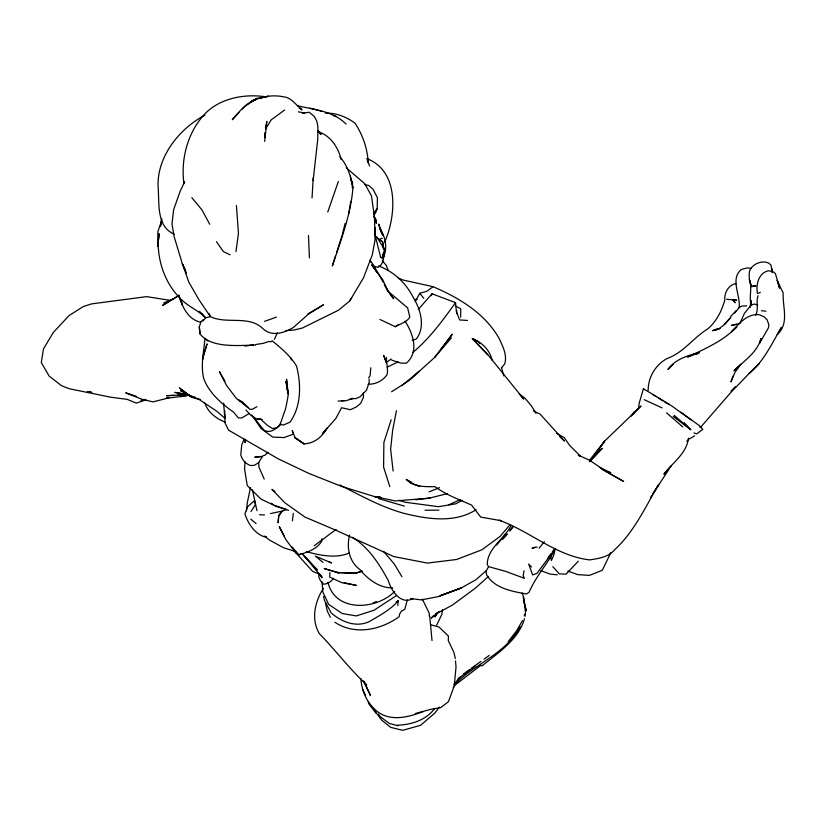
<?xml version="1.0" encoding="UTF-8"?>
<svg xmlns="http://www.w3.org/2000/svg" width="826" height="826" viewBox="0 0 826 826"><rect width="100%" height="100%" fill="white"/><g stroke="black" fill="none" stroke-linecap="round" stroke-linejoin="round"><path stroke-width="1.24" d="M460.691 317.225L460.712 308.821L455.425 305.909M313.25 177.662L312.042 197.941M429.241 616.02L429.272 613.357L422.375 599.16M264.723 137.632L264.816 132.656M321.81 538.728L321.768 541.144C316.833 549.3 307.458 552.181 298.878 554.804L295.853 552.914L285.889 539.688L279.291 526.668L284.433 536.528M369.201 379.02L369.129 382.438L366.537 390.182L360.146 396.717L355.861 398.607L350.162 398.659L353.156 398.421L345.691 400.796L338.051 401.085M318.898 573.409L318.815 576.889L320.426 580.709L323.534 584.23C327.426 584.054 331.463 581.638 333.456 578.252M329.894 572.511L329.719 577.085L341.943 582.722L356.295 585.376L344.174 582.681M339.899 156.878C347.581 165.365 350.864 176.578 352.96 187.595C350.844 214.461 340.901 240.48 332.341 265.92L335.439 256.194M375.025 234.987L375.386 227.418L374.694 232.251L375.21 235.389M245.219 439.318L245.043 442.695L245.714 439.494M374.591 222.968L374.715 220.604M352.268 188.029L352.547 183.093L351.277 180.14M245.012 461.806L244.589 469.023L247.242 485.502L261.078 499.172L277.061 506.73L288.542 510.354M161.287 224.135L161.689 219.096M204.972 338.195C203.908 351.546 200.501 364.927 203.661 378.298C208.761 392.742 221.616 403.78 233.613 412.205L238.404 417.935L241.801 417.956L249.266 413.444M648.162 390.388C648.111 377.183 655.462 364.968 666.995 358.546C683.608 352.661 693.344 337.658 707.717 328.965C716.586 321.335 721.666 311.072 724.836 300.003C724.051 293.024 728.728 284.412 736.245 283.586M370.812 367.746L370.048 375.851L368.602 377.823M397.771 605.396L398.246 600.729L396.098 602.113M158.117 243.05C158.365 264.568 166.718 286.529 183.042 301.077C190.073 307.355 199.128 311.113 205.695 317.803L210.372 316.626C226.572 324.556 248.791 314.851 262.875 328.603C271.589 337.07 284.619 332.981 293.591 327.282L308.439 314.107L323.42 304.784L308.036 313.911M158.375 240.717L159.129 233.706L157.735 246.561L157.838 231.621L161.555 221.471L160.471 226.458M246.458 510.747L247.335 502.59L250.505 487.546M264.661 141.36L266.881 121.432L265.435 127.669M292.414 520.855L293.282 513.349M442.437 609.578L441.91 614.183L436.675 625.199M750.111 307.571L750.927 300.396L751.03 305.166L744.391 313.405L739.951 323.431L731.247 325.465L736.472 324.329M313.137 180.533L317.783 139.057L317.896 126.76L316.843 121.205L314.334 116.456L309.244 112.253L302.388 113.214L304.711 113.11L298.32 111.809M235.957 251.631L238.456 233.407L236.412 205.426M348.809 213.49L350.751 201.441M349.635 535.093C346.373 547.339 349.109 561.701 359.826 569.517C368.045 579.408 379.361 588.153 392.784 587.875M524.035 570.756L523.157 575.753L524.427 578.324L505.543 571.334L488.579 566.626L487.226 564.395C487.546 548.092 504.036 539.182 511.057 525.728M758.031 295.729C755.759 302.048 758.949 309.275 755.656 315.191M160.244 226.407L161.648 218.89M396.439 410.656L392.66 430.222L390.626 449.148L393.114 471.006M524.995 616.403L525.522 614.069M524.469 618.726C518.687 639.448 498.305 652.685 482.012 665.901L481.073 665.157L455.776 684.517L453.267 687.304M555.196 549.114L553.678 555.444L551.355 560.482L550.632 555.929M407.342 599.934L404.812 609.278L401.395 611.126L399.619 614.069L399.134 616.712C380.755 630.062 354.746 635.524 334.829 622.236M688.45 438.09C686.819 453.453 672.478 462.653 663.908 474.217L671.404 465.565L653.139 493.545M342.336 234.326L345.113 223.474M380.27 256.834L382.17 258.084L383.481 253.665C383.811 258.683 383.119 264.95 377.957 267.335L372.35 265.931M255.399 345.092C238.807 345.268 211.601 348.541 200.109 334.076L199.283 326.982L200.873 321.882L203.361 319.6M336.605 252.549L342.026 235.534M391.173 419.815L383.894 442.375L383.584 467.093L389.81 486.628M327.746 212.014L338.371 181.462M732.93 376.16L730.969 381.932L734.954 372.33L741.17 363.967L733.994 370.76C743.71 360.993 757.318 352.588 760.942 338.567L759.672 343.172L768.448 327.798L768.861 324.897L767.189 319.91L764.267 316.864L759.156 314.654C747.065 313.436 738.836 323.947 731.464 331.753L736.864 326.838C723.277 341.004 704.991 348.83 687.583 357.059L699.095 352.836M382.17 258.084L385.05 250.268L376.563 236.608M669.494 404.389L643.423 388.767L639.252 402.954L638.581 407.899L631.054 416.263M431.182 295.708L432.019 293.788L455.539 302.636L456.355 311.443L459.617 319.951L467.433 320.426M274.387 339.372L277.36 332.919M610.827 552.604L602.422 570.074L600.801 570.89L589.372 575.402L577.787 574.628L567.906 571.076M244.083 439.287L241.688 445.049L240.789 455.012C242.132 459.875 245.745 463.995 250.588 465.554L254.532 465.296L258.734 462.488L262.885 455.776L264.95 455.26L268.016 452.173M384.627 242.235C396.325 215.72 399.454 170.817 366.692 158.561M323.389 588.401C314.851 601.751 310.875 619.221 319.311 633.635C335.593 650.31 349.656 669.112 366.775 684.96M436.737 613.625L434.961 616.97L437.821 612.706M488.579 566.626L486.08 571.241L486.576 574.813C494.598 588.432 512.296 591.457 526.616 593.977L529.218 591.994C535.444 577.25 546.595 564.736 554.535 550.55M524.252 615.277L525.419 613.16M415.261 301.48L419.784 293.271L426.732 291.33L433.082 286.694C459.019 297.845 484.273 312.878 498.873 337.948C502.631 346.135 507.35 354.56 504.789 363.843L501.33 368.107M522.507 620.584L516.487 631.002L508.176 641.678M285.703 330.586L293.819 330.09L302.316 328.056L338.557 310.173L349.635 301.046L351.69 297.649M349.635 301.046L363.481 277.897L372.278 254.904L375.076 239.829L374.508 217.383L371.483 195.948L364.885 183.837L346.187 167.74M265.497 129.135L271.227 119.822L284.619 110.013M652.881 493.772L658.611 484.604C645.395 506.968 634.172 531.83 614.781 549.61C608.525 557.199 598.922 558.366 589.836 559.904C556.321 556.197 530.313 531.345 499.245 520.256L501.423 520.731L480.722 517.097L471.584 505.089C458.926 499.493 446.185 494.857 434.951 486.648C424.709 486.741 414.136 487.185 406.155 479.379L411.792 482.332M373.971 213.593L377.193 208.493L377.42 197.703L372.97 189.154L368.757 185.509L364.483 184.466M250.959 511.573L255.43 504.655L254.522 500.577L247.542 506.823L244.919 513.937C248.161 523.653 254.212 533.09 264.186 536.807L266.354 536.446M594.782 454.785L604.539 441.187L641.048 406L632.551 414.198L634.523 411.647L632.313 414.673M650.33 497.851L651.735 495.693M373.879 213.469L377.193 208.493L375.541 213.005L373.879 214.688M520.091 626.583C506.317 653.562 475.198 663.361 454.847 684.331M598.86 449.592L604.539 441.187L589.403 460.402M759.466 363.409L749.099 373.466C764.04 361.375 771.773 343.379 781.52 327.313L777.214 334.592C789.635 323.493 782.356 306.962 783.193 292.972L777.194 280.437L778.195 283.855M455.539 302.636C442.86 320.385 429.685 338.361 412.876 352.423M555.475 548.433L536.931 573.43L532.594 574.896L528.681 564.055L531.459 567.008M547.979 557.87L550.89 553.874M552.357 551.871L554.545 548.877M440.97 349.161L452.338 334.169L434.579 357.524L411.09 378.69M281.614 511.862L278.744 515.61L278.135 522.682L278.744 515.61L282.43 511.057L286.55 509.477L274.387 505.326M439.38 707.139L434.796 713.117L420.517 725.342L402.685 730.318L390.708 727.365L381.726 720.189L377.513 714.48M539.141 548.247L544.282 541.639M507.567 533.968L502.631 539.388M509.828 531.087L512.843 527.256M453.918 684.475L459.256 677.909L475.621 665.529M432.019 293.788L418.317 309.44M509.962 530.178L512.946 526.554M734.634 313.075L739.177 307.582L741.779 306.064L746.735 305.837M719.776 328.562L712.601 330.679L719.157 328.583L724.412 324.566L729.606 318.361M398.246 600.729C390.553 609.877 379.495 615.535 369.356 621.575C356.151 627.801 341.737 621.999 331.35 613.088L324.473 600.554L323.585 596.372M509.714 525.068L500.05 536.477L481.754 549.868L456.664 559.481L427.445 563.084L393.744 556.559L335.697 530.158L304.846 517.024L284.867 502.766L271.93 489.395L274.965 491.501M434.579 357.524L451.409 337.824M496.56 545.015L505.997 533.978M434.59 708.594C426.082 720.2 411.111 724.805 397.254 725.218M202.876 321.035L205.695 317.803L199.19 311.35L202.876 314.83L200.408 313.116M433.774 615.411L431.286 618.137L438.957 611.436M730.452 316.802L735.914 310.855M724.412 324.566L730.803 317.597M238.941 112.594L232.323 119.718C239.303 111.138 247.088 102.692 257.413 98.18L244.733 106.347L242.255 109.022M590.022 461.166L602.257 448.363L589.392 461.703M731.01 391.163L735.47 386.547M750.689 371.917L730.948 392.329L700.314 427.62L699.767 427.052M686.798 441.27L689.152 438.998L694.645 435.87M486.524 570.498L475.89 579.749L461.166 588.009L438.689 596.527L421.405 599.882L410.563 598.602L413.052 598.52C400.662 605.448 391.152 590.404 388.158 580.306C379.268 563.972 368.654 547.37 352.506 537.406M578.303 561.205L566.058 574.132L559.223 573.853L552.831 566.657M488.538 576.372L475.353 588.164L452.452 605.055L435.426 614.296L437.264 612.758M458.079 678.848L459.896 677.227M280.861 424.316C276.318 428.322 270.598 434.011 264.103 430.212L251.507 414.941M256.896 406.722L252.209 409.335L249.937 409.324L243.216 402.995L248.172 407.621L236.267 398.318L226.551 385.484L219.386 371.586L224.982 381.23M401.777 385.732L419.236 371.256L408.426 381.003L391.607 391.751M314.241 545.728L336.037 529.445M463.51 673.995L469.653 669.545M471.698 668.069L480.918 661.389M394.632 591.54C376.16 610.063 335.273 612.675 327.922 582.34M484.005 659.158L489.229 655.431M386.485 362.325L391.214 359.031M673.355 364.287L667.904 369.428C675.131 359.3 687.562 355.562 699.033 352.599M379.908 319.466L395.251 326.693L398.07 324.835M396.428 595.567L374.075 610.238L356.254 615.928L342.16 613.522L328.603 604.302L322.832 592.015L322.026 581.917M177.683 296.193L162.557 305.475L178.808 295.512M204.962 115.093C179.418 128.67 157.281 156.135 158.055 186.108C159.552 202.287 155.846 226.427 174.183 234.15M462.23 500.267L455.859 503.788L438.782 506.637M301.005 553.709L298.878 554.804L292.394 547.566M398.184 361.86L387.28 367.095M395.251 326.693C400.114 323.802 406.764 322.326 409.82 317.153L407.641 307.881L388.044 291.258L384.4 284.712M758.01 293.426L760.364 292.29M476.148 509.725C454.476 523.426 427.517 519.162 404.017 513.359C381.313 507.154 360.725 495.559 339.847 484.986M299.177 108.247L302.037 109.982L301.149 108.526C295.192 104.809 291.661 97.582 283.731 96.859C272.539 94.453 260.613 96.559 250.557 101.835L256.019 99.781M372.96 603.073L376.326 601.504M448.859 504.789L460.464 499.524M163.6 303.049L173.315 298.867M293.199 434.218L284.154 437.553L272.704 437.099L261.037 428.56L252.725 416.18M270.102 341.912L271.558 341.314M349.408 552.945C336.058 558.779 319.848 555.423 306.363 551.582M377.255 237.929L379.124 239.416L382.242 238.156M429.066 491.852L439.515 487.639M188.855 394.931L186.511 395.86L166.129 398.328L168.752 397.895L153.016 401.87L142.217 399.381L125.728 392.866L136.269 396.304M412.226 340.519L416.263 338.928C425.39 327.654 420.909 310.163 414.022 298.909C406.64 283.752 394.425 271.744 378.463 265.962M145.81 399.918L136.331 403.129L127.183 399.35L110.591 397.203L69.363 388.757L61.671 385.783L49.178 376.119L41.3 362.552L43.468 348.975L53.329 332.403L69.167 315.491L83.302 306.549L91.583 303.885L146.636 296.637L170.476 300.427M362.139 571.024L354.715 573.285L336.987 572.511L324.184 568.536L338.99 572.821L336.987 572.511L356.151 573.182L362.304 571.344M264.537 321.345L276.431 317.122M535.341 547.142L532.016 548.257L537.199 547.06M187.058 394.591L180.935 396.583L188.844 394.57M423.242 711.547C408.323 717.319 389.758 722.13 376.191 710.608C366.868 702.565 361.592 690.856 360.89 678.631M269.266 341.417L262.936 343.41L255.709 344.483M282.43 511.057L270.391 513.586M428.673 498.315L447.424 493.618M719.849 328.48L714.222 329.832L716.751 329.873M415.323 713.509L431.409 709.193L440.805 707.593L448.435 701.687L454.248 685.952L456.024 666.881L455.518 660.914M145.727 399.423L140.988 400.527L145.469 399.536M257.382 98.614L268.533 96.136M244.878 346.104L253.303 344.845M261.253 456.396L254.759 457.212L262.152 456.541M415.726 499.761L430.542 498.026L395.303 500.938L374.57 496.591L341.386 486.349L308.676 473.339L278.063 458.74L228.513 430.119L225.126 423.098L223.67 403.15M693.964 354.22L697.784 353.786M259.292 98.552L261.852 98.304M341.716 400.755L344.163 400.538M286.88 384.235L286.55 379.186L288.315 394.26L285.992 381.581L288.315 394.26L287.334 400.207L285.579 408.798L279.973 424.781L277.371 427.589L272.435 428.56L267.438 425.369L260.799 419.309L257.485 419.525L250.763 415.241L245.993 410.016M173.945 395.262L166.542 395.726L188.132 394.807M177.642 395.035L187.502 394.436M368.148 384.214C375.644 384.42 382.675 380.91 387.022 374.777L387.57 371.235L386.96 363.977L383.646 355.397L386.496 363.11L386.454 357.369M325.32 113.141C335.914 112.759 346.672 116.9 355.025 123.229C362.913 135.165 367.498 148.835 368.251 162.887L367.302 159.759L369.614 166.109M424.998 510.231L438.916 510.127M414.662 299.487L417.14 299.559M90.994 392.071L87.246 391.947L91.831 392.34M260.799 419.309L257.32 419.174L262.172 419.391M259.498 514.753L264.454 514.97M380.92 240.572L382.614 241.853L383.367 246.819L385.05 250.268L383.285 248.719M761.427 310.721L765.97 311.165M557.22 574.824L550.322 574.132L540.854 570.683M438.286 506.679L405.081 502.218L398.948 500.329M430.883 624.828L439.009 627.037L448.373 636.01L448.332 640.708L453.928 652.478L455.322 658.518M380.776 497.324L374.57 496.591L380.672 497.386M751.113 268.243L746.725 267.985L741.118 269.617C729.967 279.312 740.643 295.233 739.177 307.582M266.891 97.003C244.351 93.214 217.641 98.325 202.473 116.549C187.027 134.844 180.749 160.079 183.961 183.599L184.663 181.73L180.12 191.353L173.594 209.835L171.984 224.187L174.172 236.752L182.319 263.721L188.875 282.285L198.994 299.766L210.372 316.626L208.947 313.384M188.183 394.56L174.792 392.402L188.266 394.797M726.622 299.26L736.689 300.179L733.127 299.869L734.985 300.468L733.23 300.055L735.099 302.75L733.127 299.869M297.391 105.79C314.241 109.59 333.281 111.097 346.094 124.096M433.082 286.694L402.912 279.993L398.277 278.042M757.587 304.835L754.179 304.04L751.03 305.166C748.862 296.751 752.486 288.006 749.409 279.777C749.296 276.142 748.48 272.312 750.545 269.028C754.179 263.236 762.532 260.118 768.861 263.184L771.04 265.198L772.31 271.682M200.511 399.557L192.324 397.482L180.595 390.657L182.918 391.462M321.789 111.273L309.946 108.185M398.018 725.734L389.387 723.493L380.177 716.617L378.009 713.767M333.374 115.599L335.841 116.29M280.045 424.172L283.287 425.101L290.06 422.107C301.335 406.278 301.314 384.121 296.451 365.887C290.329 355.83 281.181 348.211 272.188 340.828M200.718 322.223C188.214 319.662 182.278 306.973 178.994 295.822M378.442 498.512L404.348 506.121M693.902 432.969L696.772 433.826L702.792 429.303L699.994 426.092L680.892 412.184M295.997 551.665L283.71 547.824L269.73 540.214L264.248 536.043M195.586 397.502L188.4 395.148L179.5 387.91L192.324 397.482L188.4 395.148L199.087 399.454L216.649 411.152L225.188 418.503M607.224 471.574L610.837 472.771L599.666 467.382M391.689 360.105L400.651 363.099L406.371 363.223C419.432 351.628 413.01 333.766 405.143 321.231M320.364 574.555L312.62 571.375L293.86 550.57M410.192 482.683L419.68 486.462L417.429 485.275M329.264 561.979L331.556 562.94L315.387 556.125L323.007 562.423M644.166 399.681L662.132 407.899M578.303 455.147L589.465 460.175L605.613 471.119L623.651 481.465L601.72 469.147M224.92 421.993C215.989 418.617 207.853 412.133 204.734 402.861M533.658 411.049L540.163 414.177L564.499 441.074L559.832 436.758M230.113 254.842L223.361 251.558L216.443 241.667M578.995 455.56L580.812 456.468L569.703 445.462L564.282 437.666L556.631 433.309M664.951 402.355L671.404 405.69L691.021 419.897M242.71 402.179L238.477 399.929L243.556 403.119M653.221 394.838L656.453 396.759M658.59 398.111L662.834 400.94M271.31 503.251L273.365 504.634M379.124 239.416L382.614 241.853L383.202 247.872M684.135 422.602L690.732 429.706L673.138 416.387M318.444 132.191L321.149 134.38L317.773 130.58M666.561 412.876L682.823 426.959M250.784 519.151L256.091 523.591M674.192 415.406L690.732 429.706M205.695 338.918L207.884 341.086M302.295 553.864L317.318 570.023L302.884 554.452L321.933 577.188L319.982 574.545L321.861 577.828L321.159 575.598M487.712 354.85L472.338 338.577C481.909 342.212 489.87 350.121 492.131 360.291M480.04 343.647L478.388 341.871L472.338 338.577L487.722 354.519L523.684 399.061L519.296 393.899L524.944 398.184L531.614 406.144L535.971 413.403M643.423 388.767L644.218 389.624M291.588 546.657L293.054 548.33M383.894 551.747L394.301 564.034L401.911 576.713M382.293 260.603L386.31 265.456L388.261 270.567M317.958 131.974L317.535 131.468C330.173 135.113 338.278 147.234 341.169 159.583M191.828 197.651L202.009 209.99L209.711 224.249M419.784 293.271L423.79 298.289M373.703 216.381L375.696 218.931L376.46 223.309L375.427 218.942L373.631 216.381M376.532 713.84L368.964 704.01L368.22 701.491M374.705 710.67L376.109 712.58M376.677 272.095L371.638 264.816L382.82 279.869L387.342 290.029L393.589 298.702L388.044 291.258L384.42 284.423M350.699 179.779L352.547 183.093M383.212 282.151L373.176 264.619L369.945 260.314L370.75 262.007M185.613 270.308L182.319 263.721L186.48 273.138M362.356 688.729L365.577 695.316M363.388 680.965L370.533 695.626L364.132 681.316M330.338 617.301L327.292 611.033L325.496 602.773M264.217 479.132L258.92 467.072L258.734 462.488M293.426 433.474L292.208 430.656L295.181 437.842L304.03 443.872C314.448 443.407 322.088 436.944 327.086 428.023L322.336 433.898L335.893 418.4L341.561 407.755L350.482 409.696L356.336 406.96L360.58 403.48L363.461 397.399L363.316 392.753M178.561 295.016L182.587 305.279L181.07 300.468M522.177 593.027L523.839 597.838L525.47 612.386M290.638 357.648L291.413 359.919M778.536 284.991L779.589 288.222L775.418 273.602L773.043 271.651L768.387 270.763C758.526 272.983 755.842 284.598 757.401 293.302M380.941 232.044L378.7 224.114L382.779 235.307L379.423 227.253C385.009 236.298 388.106 247.222 383.388 257.268L384.73 248.616L383.388 259.147L383.336 252.849M501.547 367.642L503.86 375.954M523.385 600.006L526.224 610.837M256.917 510.571L252.415 489.828M523.24 597.384L526.245 610.569M350.358 176.196L352.96 187.595M772.269 272.157L771.432 268.419L772.289 272.652M380.652 257.258L375.355 236.133L374.529 227.708M199.283 326.982L200.109 334.076M429.696 615.928L432.029 640.563M287.056 386.764L287.314 390.553M224.693 410.749L225.095 417.12M308.48 235.441L309.42 257.898M456.706 310.349L456.757 313.735M203.846 353.6L202.453 359.826L207.078 343.884L203.846 353.6M455.229 590.146L440.072 595.722L461.166 588.009L455.229 590.146M753.209 286.116L751.392 286.591L749.409 279.777L751.392 286.591L755.986 285.91L753.209 286.116M304.03 443.872L295.181 437.842L304.03 443.872"/></g></svg>
